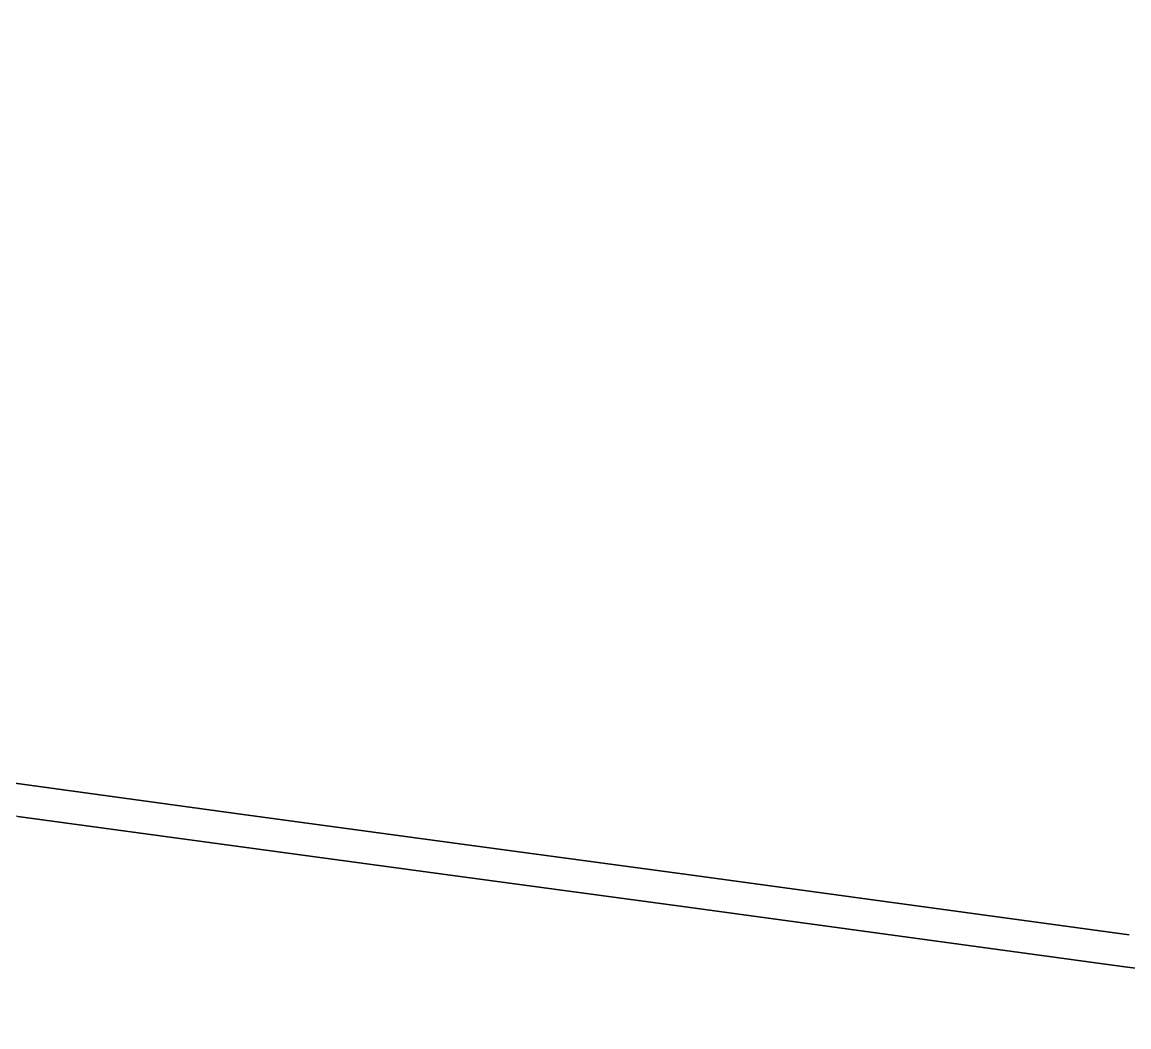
# Model space of a CAD drawing. Extents: x 284875 to 293742, y -1591 to 2062.
# Drawn here: x 286151 to 286719, y 938 to 1454 of the extents above; entities that cross this region are included whole.
import ezdxf

# ---------------------------------------------------------------- set-up
doc = ezdxf.new("R2010")
doc.units = 0

# ---------------------------------------------------------------- blocks, each defined once
blk = doc.blocks.new('FB03C-PL251-CPLATE')
at = {"layer": '2073', "color": 125}
for points, invisible_edges in [([(286264.094, 1438.1069, 10005.6318), (286264.0566, 1479.2423, 9879.2152), (286037.1026, 1492.9486, 9924.1428), (286264.094, 1438.1069, 10005.6318)], 15), ([(286264.094, 1438.1069, 10005.6318), (286037.1026, 1492.9486, 9924.1428), (286150.6052, 1452.2403, 10005.6072), (286264.094, 1438.1069, 10005.6318)], 15), ([(286264.0566, 1479.2423, 9879.2152), (286264.094, 1438.1069, 10005.6318), (286492.0472, 1455.7651, 9866.542), (286264.0566, 1479.2423, 9879.2152)], 15), ([(286262, 1421.1394, 10000), (286035, 1475.923, 9918.6924), (286262, 1462.203, 9873.79), (286262, 1421.1394, 10000)], 15), ([(286262, 1421.1394, 10000), (286148.5, 1435.266, 10000), (286035, 1475.923, 9918.6924), (286262, 1421.1394, 10000)], 15), ([(286262, 1462.203, 9873.79), (286490, 1473.6648, 9750), (286490, 1438.749, 9861.041), (286262, 1462.203, 9873.79)], 15), ([(286717, 1446.6753, 9750), (286490, 1438.749, 9861.041), (286490, 1473.6648, 9750), (286717, 1446.6753, 9750)], 15), ([(286490, 1473.6648, 9750), (286717, 1470.959, 9670.3467), (286717, 1446.6753, 9750), (286490, 1473.6648, 9750)], 15), ([(286946.9901, 1472.8192, 9637.5126), (286719.0225, 1463.7558, 9755.3071), (286833.0316, 1450.2019, 9755.3384), (286946.9901, 1472.8192, 9637.5126)], 15), ([(286945, 1455.682, 9632.3789), (286717, 1446.6753, 9750), (286717, 1470.959, 9670.3467), (286945, 1455.682, 9632.3789)], 15), ([(286262, 1462.203, 9873.79), (286490, 1438.749, 9861.041), (286262, 1421.1394, 10000), (286262, 1462.203, 9873.79)], 15), ([(286492.0472, 1455.7651, 9866.542), (286719.0406, 1427.6328, 9868.6095), (286719.0225, 1463.7558, 9755.3071), (286492.0472, 1455.7651, 9866.542)], 15), ([(286833.0316, 1450.2019, 9755.3384), (286719.0225, 1463.7558, 9755.3071), (286719.0406, 1427.6328, 9868.6095), (286833.0316, 1450.2019, 9755.3384)], 15), ([(286264.094, 1438.1069, 10005.6318), (286378.0822, 1423.9221, 10005.6718), (286492.0472, 1455.7651, 9866.542), (286264.094, 1438.1069, 10005.6318)], 15), ([(286378.0822, 1423.9221, 10005.6718), (286492.0745, 1409.8332, 10005.7118), (286492.0472, 1455.7651, 9866.542), (286378.0822, 1423.9221, 10005.6718)], 15), ([(286492.0472, 1455.7651, 9866.542), (286492.0745, 1409.8332, 10005.7118), (286719.0406, 1427.6328, 9868.6095), (286492.0472, 1455.7651, 9866.542)], 15), ([(286945, 1455.682, 9632.3789), (286831, 1433.1322, 9750), (286717, 1446.6753, 9750), (286945, 1455.682, 9632.3789)], 15), ([(286264.094, 1438.1069, 10005.6318), (286150.6052, 1452.2403, 10005.6072), (286037.1376, 1424.905, 10129.7676), (286264.094, 1438.1069, 10005.6318)], 15), ([(286947.0222, 1436.6279, 9755.3697), (286833.0316, 1450.2019, 9755.3384), (286719.0406, 1427.6328, 9868.6095), (286947.0222, 1436.6279, 9755.3697)], 15), ([(286490, 1438.749, 9861.041), (286717, 1446.6753, 9750), (286717, 1410.635, 9863.0498), (286490, 1438.749, 9861.041)], 15), ([(286831, 1433.1322, 9750), (286717, 1410.635, 9863.0498), (286717, 1446.6753, 9750), (286831, 1433.1322, 9750)], 15), ([(286037.1376, 1424.905, 10129.7676), (286264.117, 1396.3882, 10128.9944), (286264.094, 1438.1069, 10005.6318), (286037.1376, 1424.905, 10129.7676)], 15), ([(286262, 1421.1394, 10000), (286490, 1438.749, 9861.041), (286376, 1406.9664, 10000), (286262, 1421.1394, 10000)], 15), ([(286378.0822, 1423.9221, 10005.6718), (286264.094, 1438.1069, 10005.6318), (286264.117, 1396.3882, 10128.9944), (286378.0822, 1423.9221, 10005.6718)], 15), ([(286376, 1406.9664, 10000), (286490, 1438.749, 9861.041), (286490, 1392.89, 10000), (286376, 1406.9664, 10000)], 15), ([(286490, 1438.749, 9861.041), (286717, 1410.635, 9863.0498), (286490, 1392.89, 10000), (286490, 1438.749, 9861.041)], 15), ([(286262, 1421.1394, 10000), (286035, 1407.9919, 10123.9902), (286148.5, 1435.266, 10000), (286262, 1421.1394, 10000)], 15), ([(286945, 1419.5669, 9750), (286717, 1410.635, 9863.0498), (286831, 1433.1322, 9750), (286945, 1419.5669, 9750)], 15), ([(286719.0406, 1427.6328, 9868.6095), (286947.0345, 1399.0586, 9871.8614), (286947.0222, 1436.6279, 9755.3697), (286719.0406, 1427.6328, 9868.6095)], 15), ([(286492.0745, 1409.8332, 10005.7118), (286605.5673, 1395.8452, 10005.7382), (286719.0406, 1427.6328, 9868.6095), (286492.0745, 1409.8332, 10005.7118)], 15), ([(286605.5673, 1395.8452, 10005.7382), (286719.0621, 1381.8842, 10005.7646), (286719.0406, 1427.6328, 9868.6095), (286605.5673, 1395.8452, 10005.7382)], 15), ([(286719.0406, 1427.6328, 9868.6095), (286719.0621, 1381.8842, 10005.7646), (286947.0345, 1399.0586, 9871.8614), (286719.0406, 1427.6328, 9868.6095)], 15), ([(286035, 1407.9919, 10123.9902), (286262, 1421.1394, 10000), (286262, 1379.49, 10123.166), (286035, 1407.9919, 10123.9902)], 15), ([(286037.1376, 1424.905, 10129.7676), (286037.159, 1381.0124, 10255.9675), (286264.117, 1396.3882, 10128.9944), (286037.1376, 1424.905, 10129.7676)], 15), ([(286376, 1406.9664, 10000), (286262, 1379.49, 10123.166), (286262, 1421.1394, 10000), (286376, 1406.9664, 10000)], 15), ([(286492.0745, 1409.8332, 10005.7118), (286378.0822, 1423.9221, 10005.6718), (286264.117, 1396.3882, 10128.9944), (286492.0745, 1409.8332, 10005.7118)], 15), ([(286717, 1410.635, 9863.0498), (286945, 1419.5669, 9750), (286945, 1382.076, 9866.2529), (286717, 1410.635, 9863.0498)], 15), ([(286492.1004, 1365.4966, 10135.1146), (286492.0745, 1409.8332, 10005.7118), (286264.117, 1396.3882, 10128.9944), (286492.1004, 1365.4966, 10135.1146)], 15), ([(286490, 1392.89, 10000), (286717, 1410.635, 9863.0498), (286603.5, 1378.91, 10000), (286490, 1392.89, 10000)], 15), ([(286605.5673, 1395.8452, 10005.7382), (286492.0745, 1409.8332, 10005.7118), (286492.1004, 1365.4966, 10135.1146), (286605.5673, 1395.8452, 10005.7382)], 15), ([(286603.5, 1378.91, 10000), (286717, 1410.635, 9863.0498), (286717, 1364.9574, 10000), (286603.5, 1378.91, 10000)], 15), ([(286717, 1410.635, 9863.0498), (286945, 1382.076, 9866.2529), (286717, 1364.9574, 10000), (286717, 1410.635, 9863.0498)], 15), ([(286035, 1407.9919, 10123.9902), (286262, 1379.49, 10123.166), (286035, 1364.1682, 10250), (286035, 1407.9919, 10123.9902)], 15), ([(286490, 1392.89, 10000), (286262, 1379.49, 10123.166), (286376, 1406.9664, 10000), (286490, 1392.89, 10000)], 15), ([(286719.0621, 1381.8842, 10005.7646), (286832.9642, 1367.9275, 10005.7844), (286947.0345, 1399.0586, 9871.8614), (286719.0621, 1381.8842, 10005.7646)], 15), ([(286037.159, 1381.0124, 10255.9675), (286150.6498, 1366.3735, 10255.9929), (286264.117, 1396.3882, 10128.9944), (286037.159, 1381.0124, 10255.9675)], 15), ([(286150.6498, 1366.3735, 10255.9929), (286264.1405, 1351.7822, 10256.0183), (286264.117, 1396.3882, 10128.9944), (286150.6498, 1366.3735, 10255.9929)], 15), ([(286490, 1348.614, 10129.2354), (286262, 1379.49, 10123.166), (286490, 1392.89, 10000), (286490, 1348.614, 10129.2354)], 15), ([(286492.1004, 1365.4966, 10135.1146), (286264.117, 1396.3882, 10128.9944), (286264.1405, 1351.7822, 10256.0183), (286492.1004, 1365.4966, 10135.1146)], 15), ([(286603.5, 1378.91, 10000), (286490, 1348.614, 10129.2354), (286490, 1392.89, 10000), (286603.5, 1378.91, 10000)], 15), ([(286719.0621, 1381.8842, 10005.7646), (286605.5673, 1395.8452, 10005.7382), (286492.1004, 1365.4966, 10135.1146), (286719.0621, 1381.8842, 10005.7646)], 15), ([(286719.0848, 1337.4551, 10134.1575), (286719.0621, 1381.8842, 10005.7646), (286492.1004, 1365.4966, 10135.1146), (286719.0848, 1337.4551, 10134.1575)], 15), ([(286717, 1364.9574, 10000), (286945, 1382.076, 9866.2529), (286830.9375, 1351.0032, 10000), (286717, 1364.9574, 10000)], 15), ([(286832.9642, 1367.9275, 10005.7844), (286719.0621, 1381.8842, 10005.7646), (286719.0848, 1337.4551, 10134.1575), (286832.9642, 1367.9275, 10005.7844)], 15), ([(286035, 1364.1682, 10250), (286262, 1379.49, 10123.166), (286148.5, 1349.5371, 10250), (286035, 1364.1682, 10250)], 15), ([(286148.5, 1349.5371, 10250), (286262, 1379.49, 10123.166), (286262, 1334.9537, 10250), (286148.5, 1349.5371, 10250)], 15), ([(286490, 1348.614, 10129.2354), (286262, 1334.9537, 10250), (286262, 1379.49, 10123.166), (286490, 1348.614, 10129.2354)], 15), ([(286717, 1364.9574, 10000), (286490, 1348.614, 10129.2354), (286603.5, 1378.91, 10000), (286717, 1364.9574, 10000)], 15), ([(286264.1405, 1351.7822, 10256.0183), (286150.6498, 1366.3735, 10255.9929), (286037.1758, 1336.7556, 10378.8), (286264.1405, 1351.7822, 10256.0183)], 15), ([(286492.1004, 1365.4966, 10135.1146), (286264.1405, 1351.7822, 10256.0183), (286378.191, 1337.175, 10256.0398), (286492.1004, 1365.4966, 10135.1146)], 15), ([(286378.191, 1337.175, 10256.0398), (286492.1245, 1322.641, 10256.0612), (286492.1004, 1365.4966, 10135.1146), (286378.191, 1337.175, 10256.0398)], 15), ([(286717, 1320.589, 10128.2256), (286490, 1348.614, 10129.2354), (286717, 1364.9574, 10000), (286717, 1320.589, 10128.2256)], 15), ([(286719.0848, 1337.4551, 10134.1575), (286492.1004, 1365.4966, 10135.1146), (286492.1245, 1322.641, 10256.0612), (286719.0848, 1337.4551, 10134.1575)], 15), ([(286830.9375, 1351.0032, 10000), (286717, 1320.589, 10128.2256), (286717, 1364.9574, 10000), (286830.9375, 1351.0032, 10000)], 15), ([(286947.0483, 1353.9772, 10005.8042), (286832.9642, 1367.9275, 10005.7844), (286719.0848, 1337.4551, 10134.1575), (286947.0483, 1353.9772, 10005.8042)], 15), ([(286719.0848, 1337.4551, 10134.1575), (286947.0683, 1309.8688, 10132.1458), (286947.0483, 1353.9772, 10005.8042), (286719.0848, 1337.4551, 10134.1575)], 15), ([(286262, 1334.9537, 10250), (286035, 1319.9771, 10372.6563), (286148.5, 1349.5371, 10250), (286262, 1334.9537, 10250)], 15), ([(286264.1575, 1307.8659, 10376.9122), (286264.1405, 1351.7822, 10256.0183), (286037.1758, 1336.7556, 10378.8), (286264.1575, 1307.8659, 10376.9122)], 15), ([(286490, 1348.614, 10129.2354), (286376.0313, 1320.3567, 10250), (286262, 1334.9537, 10250), (286490, 1348.614, 10129.2354)], 15), ([(286378.191, 1337.175, 10256.0398), (286264.1405, 1351.7822, 10256.0183), (286264.1575, 1307.8659, 10376.9122), (286378.191, 1337.175, 10256.0398)], 15), ([(286376.0313, 1320.3567, 10250), (286490, 1348.614, 10129.2354), (286490, 1305.8259, 10250), (286376.0313, 1320.3567, 10250)], 15), ([(286717, 1320.589, 10128.2256), (286490, 1305.8259, 10250), (286490, 1348.614, 10129.2354), (286717, 1320.589, 10128.2256)], 15), ([(286945, 1337.0623, 10000), (286717, 1320.589, 10128.2256), (286830.9375, 1351.0032, 10000), (286945, 1337.0623, 10000)], 15), ([(286264.1575, 1307.8659, 10376.9122), (286037.1758, 1336.7556, 10378.8), (286037.1931, 1289.3226, 10506.3152), (286264.1575, 1307.8659, 10376.9122)], 15), ([(286492.1245, 1322.641, 10256.0612), (286378.191, 1337.175, 10256.0398), (286264.1575, 1307.8659, 10376.9122), (286492.1245, 1322.641, 10256.0612)], 15), ([(286719.0848, 1337.4551, 10134.1575), (286492.1245, 1322.641, 10256.0612), (286605.5558, 1308.2086, 10256.0856), (286719.0848, 1337.4551, 10134.1575)], 15), ([(286605.5558, 1308.2086, 10256.0856), (286719.1061, 1293.838, 10256.11), (286719.0848, 1337.4551, 10134.1575), (286605.5558, 1308.2086, 10256.0856)], 15), ([(286717, 1320.589, 10128.2256), (286945, 1337.0623, 10000), (286945, 1293.0179, 10126.165), (286717, 1320.589, 10128.2256)], 15), ([(286719.0848, 1337.4551, 10134.1575), (286719.1061, 1293.838, 10256.11), (286947.0683, 1309.8688, 10132.1458), (286719.0848, 1337.4551, 10134.1575)], 15), ([(286262, 1291.1, 10370.7275), (286035, 1319.9771, 10372.6563), (286262, 1334.9537, 10250), (286262, 1291.1, 10370.7275)], 15), ([(286376.0313, 1320.3567, 10250), (286262, 1291.1, 10370.7275), (286262, 1334.9537, 10250), (286376.0313, 1320.3567, 10250)], 15), ([(286262, 1291.1, 10370.7275), (286035, 1272.6101, 10500), (286035, 1319.9771, 10372.6563), (286262, 1291.1, 10370.7275)], 15), ([(286490, 1305.8259, 10250), (286262, 1291.1, 10370.7275), (286376.0313, 1320.3567, 10250), (286490, 1305.8259, 10250)], 15), ([(286264.1575, 1307.8659, 10376.9122), (286492.1412, 1279.9361, 10372.747), (286492.1245, 1322.641, 10256.0612), (286264.1575, 1307.8659, 10376.9122)], 15), ([(286717, 1320.589, 10128.2256), (286603.4688, 1291.3976, 10250), (286490, 1305.8259, 10250), (286717, 1320.589, 10128.2256)], 15), ([(286605.5558, 1308.2086, 10256.0856), (286492.1245, 1322.641, 10256.0612), (286492.1412, 1279.9361, 10372.747), (286605.5558, 1308.2086, 10256.0856)], 15), ([(286603.4688, 1291.3976, 10250), (286717, 1320.589, 10128.2256), (286717, 1277.0382, 10250), (286603.4688, 1291.3976, 10250)], 15), ([(286717, 1320.589, 10128.2256), (286945, 1293.0179, 10126.165), (286717, 1277.0382, 10250), (286717, 1320.589, 10128.2256)], 15), ([(286264.1575, 1307.8659, 10376.9122), (286037.1931, 1289.3226, 10506.3152), (286150.7144, 1274.3365, 10506.3309), (286264.1575, 1307.8659, 10376.9122)], 15), ([(286150.7144, 1274.3365, 10506.3309), (286264.1755, 1259.3969, 10506.3465), (286264.1575, 1307.8659, 10376.9122), (286150.7144, 1274.3365, 10506.3309)], 15), ([(286264.1575, 1307.8659, 10376.9122), (286264.1755, 1259.3969, 10506.3465), (286492.1412, 1279.9361, 10372.747), (286264.1575, 1307.8659, 10376.9122)], 15), ([(286719.1061, 1293.838, 10256.11), (286605.5558, 1308.2086, 10256.0856), (286492.1412, 1279.9361, 10372.747), (286719.1061, 1293.838, 10256.11)], 15), ([(286719.1061, 1293.838, 10256.11), (286833.097, 1279.4368, 10256.1334), (286947.0683, 1309.8688, 10132.1458), (286719.1061, 1293.838, 10256.11)], 15), ([(286262, 1291.1, 10370.7275), (286490, 1305.8259, 10250), (286490, 1263.184, 10366.5195), (286262, 1291.1, 10370.7275)], 15), ([(286603.4688, 1291.3976, 10250), (286490, 1263.184, 10366.5195), (286490, 1305.8259, 10250), (286603.4688, 1291.3976, 10250)], 15), ([(286262, 1291.1, 10370.7275), (286148.5, 1257.6327, 10500), (286035, 1272.6101, 10500), (286262, 1291.1, 10370.7275)], 15), ([(286148.5, 1257.6327, 10500), (286262, 1291.1, 10370.7275), (286262, 1242.694, 10500), (286148.5, 1257.6327, 10500)], 15), ([(286262, 1291.1, 10370.7275), (286490, 1263.184, 10366.5195), (286262, 1242.694, 10500), (286262, 1291.1, 10370.7275)], 15), ([(286717, 1277.0382, 10250), (286490, 1263.184, 10366.5195), (286603.4688, 1291.3976, 10250), (286717, 1277.0382, 10250)], 15), ([(286492.1412, 1279.9361, 10372.747), (286719.1091, 1251.2326, 10371.5991), (286719.1061, 1293.838, 10256.11), (286492.1412, 1279.9361, 10372.747)], 15), ([(286717, 1277.0382, 10250), (286945, 1293.0179, 10126.165), (286831, 1262.6444, 10250), (286717, 1277.0382, 10250)], 15), ([(286833.097, 1279.4368, 10256.1334), (286719.1061, 1293.838, 10256.11), (286719.1091, 1251.2326, 10371.5991), (286833.097, 1279.4368, 10256.1334)], 15), ([(286264.1755, 1259.3969, 10506.3465), (286378.1669, 1244.443, 10506.3602), (286492.1412, 1279.9361, 10372.747), (286264.1755, 1259.3969, 10506.3465)], 15), ([(286378.1669, 1244.443, 10506.3602), (286492.1602, 1229.5604, 10506.3738), (286492.1412, 1279.9361, 10372.747), (286378.1669, 1244.443, 10506.3602)], 15), ([(286492.1412, 1279.9361, 10372.747), (286492.1602, 1229.5604, 10506.3738), (286719.1091, 1251.2326, 10371.5991), (286492.1412, 1279.9361, 10372.747)], 15), ([(286947.0879, 1265.1194, 10256.1568), (286833.097, 1279.4368, 10256.1334), (286719.1091, 1251.2326, 10371.5991), (286947.0879, 1265.1194, 10256.1568)], 15), ([(286264.1755, 1259.3969, 10506.3465), (286150.7144, 1274.3365, 10506.3309), (286037.1987, 1240.9187, 10632.4319), (286264.1755, 1259.3969, 10506.3465)], 15), ([(286490, 1263.184, 10366.5195), (286717, 1277.0382, 10250), (286717, 1234.4919, 10365.3301), (286490, 1263.184, 10366.5195)], 15), ([(286831, 1262.6444, 10250), (286717, 1234.4919, 10365.3301), (286717, 1277.0382, 10250), (286831, 1262.6444, 10250)], 15), ([(286262, 1242.694, 10500), (286490, 1263.184, 10366.5195), (286376, 1227.7441, 10500), (286262, 1242.694, 10500)], 15), ([(286376, 1227.7441, 10500), (286490, 1263.184, 10366.5195), (286490, 1212.8658, 10500), (286376, 1227.7441, 10500)], 15), ([(286490, 1263.184, 10366.5195), (286717, 1234.4919, 10365.3301), (286490, 1212.8658, 10500), (286490, 1263.184, 10366.5195)], 15), ([(286945, 1248.3345, 10250), (286717, 1234.4919, 10365.3301), (286831, 1262.6444, 10250), (286945, 1248.3345, 10250)], 15), ([(286719.1091, 1251.2326, 10371.5991), (286947.105, 1221.8174, 10372.6023), (286947.0879, 1265.1194, 10256.1568), (286719.1091, 1251.2326, 10371.5991)], 15), ([(286262, 1242.694, 10500), (286035, 1224.272, 10625.9473), (286148.5, 1257.6327, 10500), (286262, 1242.694, 10500)], 15), ([(286264.1772, 1208.9722, 10637.1597), (286264.1755, 1259.3969, 10506.3465), (286037.1987, 1240.9187, 10632.4319), (286264.1772, 1208.9722, 10637.1597)], 15), ([(286378.1669, 1244.443, 10506.3602), (286264.1755, 1259.3969, 10506.3465), (286264.1772, 1208.9722, 10637.1597), (286378.1669, 1244.443, 10506.3602)], 15), ([(286492.1602, 1229.5604, 10506.3738), (286605.6201, 1214.7624, 10506.3911), (286719.1091, 1251.2326, 10371.5991), (286492.1602, 1229.5604, 10506.3738)], 15), ([(286605.6201, 1214.7624, 10506.3911), (286719.1124, 1200.0705, 10506.4083), (286719.1091, 1251.2326, 10371.5991), (286605.6201, 1214.7624, 10506.3911)], 15), ([(286719.1091, 1251.2326, 10371.5991), (286719.1124, 1200.0705, 10506.4083), (286947.105, 1221.8174, 10372.6023), (286719.1091, 1251.2326, 10371.5991)], 15), ([(286717, 1234.4919, 10365.3301), (286945, 1248.3345, 10250), (286945, 1205.092, 10366.291), (286717, 1234.4919, 10365.3301)], 15), ([(286262, 1192.3311, 10630.6533), (286035, 1224.272, 10625.9473), (286262, 1242.694, 10500), (286262, 1192.3311, 10630.6533)], 15), ([(286264.1772, 1208.9722, 10637.1597), (286037.1987, 1240.9187, 10632.4319), (286037.204, 1191.8131, 10756.6535), (286264.1772, 1208.9722, 10637.1597)], 15), ([(286376, 1227.7441, 10500), (286262, 1192.3311, 10630.6533), (286262, 1242.694, 10500), (286376, 1227.7441, 10500)], 15), ([(286492.1602, 1229.5604, 10506.3738), (286378.1669, 1244.443, 10506.3602), (286264.1772, 1208.9722, 10637.1597), (286492.1602, 1229.5604, 10506.3738)], 15), ([(286490, 1212.8658, 10500), (286717, 1234.4919, 10365.3301), (286603.4688, 1198.0734, 10500), (286490, 1212.8658, 10500)], 15), ([(286603.4688, 1198.0734, 10500), (286717, 1234.4919, 10365.3301), (286717, 1183.3831, 10500), (286603.4688, 1198.0734, 10500)], 15), ([(286717, 1234.4919, 10365.3301), (286945, 1205.092, 10366.291), (286717, 1183.3831, 10500), (286717, 1234.4919, 10365.3301)], 15), ([(286492.1671, 1176.6638, 10642.9965), (286492.1602, 1229.5604, 10506.3738), (286264.1772, 1208.9722, 10637.1597), (286492.1671, 1176.6638, 10642.9965)], 15), ([(286605.6201, 1214.7624, 10506.3911), (286492.1602, 1229.5604, 10506.3738), (286492.1671, 1176.6638, 10642.9965), (286605.6201, 1214.7624, 10506.3911)], 15), ([(286262, 1192.3311, 10630.6533), (286035, 1175.2338, 10750), (286035, 1224.272, 10625.9473), (286262, 1192.3311, 10630.6533)], 15), ([(286490, 1212.8658, 10500), (286262, 1192.3311, 10630.6533), (286376, 1227.7441, 10500), (286490, 1212.8658, 10500)], 15), ([(286719.1124, 1200.0705, 10506.4083), (286833.1023, 1185.2945, 10506.4281), (286947.105, 1221.8174, 10372.6023), (286719.1124, 1200.0705, 10506.4083)], 15), ([(286490, 1160.032, 10636.4629), (286262, 1192.3311, 10630.6533), (286490, 1212.8658, 10500), (286490, 1160.032, 10636.4629)], 15), ([(286603.4688, 1198.0734, 10500), (286490, 1160.032, 10636.4629), (286490, 1212.8658, 10500), (286603.4688, 1198.0734, 10500)], 15), ([(286719.1124, 1200.0705, 10506.4083), (286605.6201, 1214.7624, 10506.3911), (286492.1671, 1176.6638, 10642.9965), (286719.1124, 1200.0705, 10506.4083)], 15), ([(286264.1772, 1208.9722, 10637.1597), (286037.204, 1191.8131, 10756.6535), (286150.6933, 1176.6135, 10756.6682), (286264.1772, 1208.9722, 10637.1597)], 15), ([(286150.6933, 1176.6135, 10756.6682), (286264.1786, 1161.4948, 10756.6829), (286264.1772, 1208.9722, 10637.1597), (286150.6933, 1176.6135, 10756.6682)], 15), ([(286492.1671, 1176.6638, 10642.9965), (286264.1772, 1208.9722, 10637.1597), (286264.1786, 1161.4948, 10756.6829), (286492.1671, 1176.6638, 10642.9965)], 15), ([(286717, 1183.3831, 10500), (286945, 1205.092, 10366.291), (286830.9688, 1168.6173, 10500), (286717, 1183.3831, 10500)], 15), ([(286719.1428, 1145.4817, 10646.6569), (286719.1124, 1200.0705, 10506.4083), (286492.1671, 1176.6638, 10642.9965), (286719.1428, 1145.4817, 10646.6569)], 15), ([(286833.1023, 1185.2945, 10506.4281), (286719.1124, 1200.0705, 10506.4083), (286719.1428, 1145.4817, 10646.6569), (286833.1023, 1185.2945, 10506.4281)], 15), ([(286717, 1183.3831, 10500), (286490, 1160.032, 10636.4629), (286603.4688, 1198.0734, 10500), (286717, 1183.3831, 10500)], 15), ([(286262, 1192.3311, 10630.6533), (286148.5, 1160.0387, 10750), (286035, 1175.2338, 10750), (286262, 1192.3311, 10630.6533)], 15), ([(286148.5, 1160.0387, 10750), (286262, 1192.3311, 10630.6533), (286262, 1144.924, 10750), (286148.5, 1160.0387, 10750)], 15), ([(286490, 1160.032, 10636.4629), (286262, 1144.924, 10750), (286262, 1192.3311, 10630.6533), (286490, 1160.032, 10636.4629)], 15), ([(286717, 1128.86, 10640.0898), (286490, 1160.032, 10636.4629), (286717, 1183.3831, 10500), (286717, 1128.86, 10640.0898)], 15), ([(286830.9688, 1168.6173, 10500), (286717, 1128.86, 10640.0898), (286717, 1183.3831, 10500), (286830.9688, 1168.6173, 10500)], 15), ([(286264.1786, 1161.4948, 10756.6829), (286150.6933, 1176.6135, 10756.6682), (286037.2334, 1142.1354, 10878.7551), (286264.1786, 1161.4948, 10756.6829)], 15), ([(286264.1786, 1161.4948, 10756.6829), (286492.1727, 1131.2635, 10756.7192), (286492.1671, 1176.6638, 10642.9965), (286264.1786, 1161.4948, 10756.6829)], 15), ([(286719.1428, 1145.4817, 10646.6569), (286492.1671, 1176.6638, 10642.9965), (286492.1727, 1131.2635, 10756.7192), (286719.1428, 1145.4817, 10646.6569)], 15), ([(286945, 1153.9716, 10500), (286717, 1128.86, 10640.0898), (286830.9688, 1168.6173, 10500), (286945, 1153.9716, 10500)], 15), ([(286262, 1144.924, 10750), (286035, 1125.624, 10871.9443), (286148.5, 1160.0387, 10750), (286262, 1144.924, 10750)], 15), ([(286037.2334, 1142.1354, 10878.7551), (286264.1964, 1114.23, 10872.1599), (286264.1786, 1161.4948, 10756.6829), (286037.2334, 1142.1354, 10878.7551)], 15), ([(286262, 1144.924, 10750), (286490, 1160.032, 10636.4629), (286490, 1114.7065, 10750), (286262, 1144.924, 10750)], 15), ([(286492.1727, 1131.2635, 10756.7192), (286264.1786, 1161.4948, 10756.6829), (286264.1964, 1114.23, 10872.1599), (286492.1727, 1131.2635, 10756.7192)], 15), ([(286717, 1128.86, 10640.0898), (286490, 1114.7065, 10750), (286490, 1160.032, 10636.4629), (286717, 1128.86, 10640.0898)], 15), ([(286945, 1099.183, 10639.8096), (286717, 1128.86, 10640.0898), (286945, 1153.9716, 10500), (286945, 1099.183, 10639.8096)], 15), ([(286035, 1125.624, 10871.9443), (286262, 1144.924, 10750), (286262, 1097.73, 10865.3096), (286035, 1125.624, 10871.9443)], 15), ([(286490, 1114.7065, 10750), (286262, 1097.73, 10865.3096), (286262, 1144.924, 10750), (286490, 1114.7065, 10750)], 15), ([(286492.1727, 1131.2635, 10756.7192), (286719.1665, 1101.2326, 10756.7611), (286719.1428, 1145.4817, 10646.6569), (286492.1727, 1131.2635, 10756.7192)], 15), ([(286037.2334, 1142.1354, 10878.7551), (286037.2641, 1088.5069, 11006.9639), (286264.1964, 1114.23, 10872.1599), (286037.2334, 1142.1354, 10878.7551)], 15), ([(286264.1964, 1114.23, 10872.1599), (286492.1978, 1087.5083, 10862.9309), (286492.1727, 1131.2635, 10756.7192), (286264.1964, 1114.23, 10872.1599)], 15), ([(286719.1665, 1101.2326, 10756.7611), (286492.1727, 1131.2635, 10756.7192), (286492.1978, 1087.5083, 10862.9309), (286719.1665, 1101.2326, 10756.7611)], 15), ([(286035, 1125.624, 10871.9443), (286262, 1097.73, 10865.3096), (286035, 1072.0637, 11000), (286035, 1125.624, 10871.9443)], 15), ([(286490, 1114.7065, 10750), (286717, 1128.86, 10640.0898), (286717, 1084.6919, 10750), (286490, 1114.7065, 10750)], 15), ([(286945, 1099.183, 10639.8096), (286717, 1084.6919, 10750), (286717, 1128.86, 10640.0898), (286945, 1099.183, 10639.8096)], 15), ([(286037.2641, 1088.5069, 11006.9639), (286150.6946, 1072.9504, 11006.9793), (286264.1964, 1114.23, 10872.1599), (286037.2641, 1088.5069, 11006.9639)], 15), ([(286150.6946, 1072.9504, 11006.9793), (286264.2171, 1057.5152, 11006.9947), (286264.1964, 1114.23, 10872.1599), (286150.6946, 1072.9504, 11006.9793)], 15), ([(286262, 1097.73, 10865.3096), (286490, 1114.7065, 10750), (286490, 1071.025, 10856.041), (286262, 1097.73, 10865.3096)], 15), ([(286264.1964, 1114.23, 10872.1599), (286264.2171, 1057.5152, 11006.9947), (286492.1978, 1087.5083, 10862.9309), (286264.1964, 1114.23, 10872.1599)], 15), ([(286717, 1084.6919, 10750), (286490, 1071.025, 10856.041), (286490, 1114.7065, 10750), (286717, 1084.6919, 10750)], 15), ([(286035, 1072.0637, 11000), (286262, 1097.73, 10865.3096), (286148.4688, 1056.5085, 11000), (286035, 1072.0637, 11000)], 15), ([(286148.4688, 1056.5085, 11000), (286262, 1097.73, 10865.3096), (286262, 1041.0787, 11000), (286148.4688, 1056.5085, 11000)], 15), ([(286262, 1097.73, 10865.3096), (286490, 1071.025, 10856.041), (286262, 1041.0787, 11000), (286262, 1097.73, 10865.3096)], 15), ([(286492.1978, 1087.5083, 10862.9309), (286719.1734, 1070.3129, 10831.4932), (286719.1665, 1101.2326, 10756.7611), (286492.1978, 1087.5083, 10862.9309)], 15), ([(286717, 1084.6919, 10750), (286945, 1099.183, 10639.8096), (286945, 1054.6028, 10750), (286717, 1084.6919, 10750)], 15), ([(286264.2171, 1057.5152, 11006.9947), (286378.1774, 1041.9751, 11007.004), (286492.1978, 1087.5083, 10862.9309), (286264.2171, 1057.5152, 11006.9947)], 15), ([(286378.1774, 1041.9751, 11007.004), (286492.2318, 1026.5778, 11007.0133), (286492.1978, 1087.5083, 10862.9309), (286378.1774, 1041.9751, 11007.004)], 15), ([(286492.1978, 1087.5083, 10862.9309), (286492.2318, 1026.5778, 11007.0133), (286719.1849, 1016.4479, 10959.2777), (286492.1978, 1087.5083, 10862.9309)], 15), ([(286492.1978, 1087.5083, 10862.9309), (286719.1849, 1016.4479, 10959.2777), (286719.1734, 1070.3129, 10831.4932), (286492.1978, 1087.5083, 10862.9309)], 15), ([(286490, 1071.025, 10856.041), (286717, 1084.6919, 10750), (286717, 1053.83, 10824.5947), (286490, 1071.025, 10856.041)], 15), ([(286945, 1054.6028, 10750), (286717, 1053.83, 10824.5947), (286717, 1084.6919, 10750), (286945, 1054.6028, 10750)], 15), ([(286037.2309, 1078.2587, 11031.0194), (286150.7225, 1062.6779, 11031.0037), (286264.2171, 1057.5152, 11006.9947), (286037.2309, 1078.2587, 11031.0194)], 6), ([(286037.2309, 1078.2587, 11031.0194), (286264.2171, 1057.5152, 11006.9947), (286150.6946, 1072.9504, 11006.9793), (286037.2309, 1078.2587, 11031.0194)], 15), ([(286148.5, 1046.246, 11024), (286150.7225, 1062.6779, 11031.0037), (286037.2309, 1078.2587, 11031.0194), (286148.5, 1046.246, 11024)], 13), ([(286262, 1041.0787, 11000), (286490, 1071.025, 10856.041), (286375.9688, 1025.5414, 11000), (286262, 1041.0787, 11000)], 15), ([(286375.9688, 1025.5414, 11000), (286490, 1071.025, 10856.041), (286490, 1010.1512, 11000), (286375.9688, 1025.5414, 11000)], 15), ([(286490, 1071.025, 10856.041), (286717, 1000, 10952.2998), (286490, 1010.1512, 11000), (286490, 1071.025, 10856.041)], 15), ([(286490, 1071.025, 10856.041), (286717, 1053.83, 10824.5947), (286717, 1000, 10952.2998), (286490, 1071.025, 10856.041)], 15), ([(286035, 1061.8237, 11024.0254), (286262, 1041.0787, 11000), (286148.5, 1046.246, 11024), (286035, 1061.8237, 11024.0254)], 11), ([(286035, 1061.8237, 11024.0254), (286148.4688, 1056.5085, 11000), (286262, 1041.0787, 11000), (286035, 1061.8237, 11024.0254)], 15), ([(286148.5, 1046.246, 11024), (286262, 1030.835, 11024.0186), (286150.7225, 1062.6779, 11031.0037), (286148.5, 1046.246, 11024)], 6), ([(286150.7225, 1062.6779, 11031.0037), (286264.2121, 1047.2642, 11031.0319), (286264.2171, 1057.5152, 11006.9947), (286150.7225, 1062.6779, 11031.0037)], 6), ([(286262, 1030.835, 11024.0186), (286264.2121, 1047.2642, 11031.0319), (286150.7225, 1062.6779, 11031.0037), (286262, 1030.835, 11024.0186)], 13), ([(286378.1774, 1041.9751, 11007.004), (286264.2171, 1057.5152, 11006.9947), (286264.2121, 1047.2642, 11031.0319), (286378.1774, 1041.9751, 11007.004)], 15), ([(286945, 1032.8, 10802.5557), (286717, 1053.83, 10824.5947), (286945, 1054.6028, 10750), (286945, 1032.8, 10802.5557)], 15), ([(286945, 1000, 10880.5596), (286717, 1053.83, 10824.5947), (286945, 1032.8, 10802.5557), (286945, 1000, 10880.5596)], 15), ([(286945, 1000, 10880.5596), (286717, 1000, 10952.2998), (286717, 1053.83, 10824.5947), (286945, 1000, 10880.5596)], 15), ([(286148.5, 1046.246, 11024), (286262, 1041.0787, 11000), (286262, 1030.835, 11024.0186), (286148.5, 1046.246, 11024)], 11), ([(286262, 1030.835, 11024.0186), (286375.7188, 1015.3657, 11024), (286264.2121, 1047.2642, 11031.0319), (286262, 1030.835, 11024.0186)], 6), ([(286492.2318, 1026.5778, 11007.0133), (286378.1774, 1041.9751, 11007.004), (286264.2121, 1047.2642, 11031.0319), (286492.2318, 1026.5778, 11007.0133)], 15), ([(286264.2121, 1047.2642, 11031.0319), (286377.9222, 1031.79, 11031.0275), (286492.2215, 1020.8657, 11020.4844), (286264.2121, 1047.2642, 11031.0319)], 6), ([(286264.2121, 1047.2642, 11031.0319), (286492.2215, 1020.8657, 11020.4844), (286492.2318, 1026.5778, 11007.0133), (286264.2121, 1047.2642, 11031.0319)], 15), ([(286375.7188, 1015.3657, 11024), (286377.9222, 1031.79, 11031.0275), (286264.2121, 1047.2642, 11031.0319), (286375.7188, 1015.3657, 11024)], 13), ([(286375.9688, 1025.5414, 11000), (286262, 1030.835, 11024.0186), (286262, 1041.0787, 11000), (286375.9688, 1025.5414, 11000)], 15), ([(286490, 1010.1512, 11000), (286262, 1030.835, 11024.0186), (286375.9688, 1025.5414, 11000), (286490, 1010.1512, 11000)], 15), ([(286262, 1030.835, 11024.0186), (286490, 1004.4449, 11013.4541), (286375.7188, 1015.3657, 11024), (286262, 1030.835, 11024.0186)], 11), ([(286262, 1030.835, 11024.0186), (286490, 1010.1512, 11000), (286490, 1004.4449, 11013.4541), (286262, 1030.835, 11024.0186)], 15), ([(286375.7188, 1015.3657, 11024), (286490, 999.9275, 11024), (286377.9222, 1031.79, 11031.0275), (286375.7188, 1015.3657, 11024)], 6), ([(286377.9222, 1031.79, 11031.0275), (286492.2134, 1016.3444, 11031.0417), (286492.2215, 1020.8657, 11020.4844), (286377.9222, 1031.79, 11031.0275)], 6), ([(286490, 999.9275, 11024), (286492.2134, 1016.3444, 11031.0417), (286377.9222, 1031.79, 11031.0275), (286490, 999.9275, 11024)], 13), ([(286605.6576, 1011.1877, 11007.0942), (286492.2318, 1026.5778, 11007.0133), (286492.2215, 1020.8657, 11020.4844), (286605.6576, 1011.1877, 11007.0942)], 15), ([(286492.2318, 1026.5778, 11007.0133), (286605.6576, 1011.1877, 11007.0942), (286719.1877, 1003.0177, 10990.7437), (286492.2318, 1026.5778, 11007.0133)], 15), ([(286492.2318, 1026.5778, 11007.0133), (286719.1877, 1003.0177, 10990.7437), (286719.1849, 1016.4479, 10959.2777), (286492.2318, 1026.5778, 11007.0133)], 15), ([(286605.6576, 1011.1877, 11007.0942), (286492.2215, 1020.8657, 11020.4844), (286492.2134, 1016.3444, 11031.0417), (286605.6576, 1011.1877, 11007.0942)], 15), ([(286375.7188, 1015.3657, 11024), (286490, 1004.4449, 11013.4541), (286490, 999.9275, 11024), (286375.7188, 1015.3657, 11024)], 11), ([(286490, 999.9275, 11024), (286717, 969.0438, 11023.9863), (286492.2134, 1016.3444, 11031.0417), (286490, 999.9275, 11024)], 6), ([(286605.6576, 1011.1877, 11007.0942), (286492.2134, 1016.3444, 11031.0417), (286719.2011, 985.4061, 11031.1579), (286605.6576, 1011.1877, 11007.0942)], 13), ([(286717, 969.0438, 11023.9863), (286719.2011, 985.4061, 11031.1579), (286492.2134, 1016.3444, 11031.0417), (286717, 969.0438, 11023.9863)], 13), ([(286490, 1010.1512, 11000), (286717, 986.601, 10983.6934), (286603.4688, 994.7901, 11000), (286490, 1010.1512, 11000)], 15), ([(286490, 1010.1512, 11000), (286717, 1000, 10952.2998), (286717, 986.601, 10983.6934), (286490, 1010.1512, 11000)], 15), ([(286603.4688, 994.7901, 11000), (286490, 1004.4449, 11013.4541), (286490, 1010.1512, 11000), (286603.4688, 994.7901, 11000)], 15), ([(286605.6576, 1011.1877, 11007.0942), (286719.1891, 995.8874, 11007.1749), (286719.1877, 1003.0177, 10990.7437), (286605.6576, 1011.1877, 11007.0942)], 15), ([(286719.2011, 985.4061, 11031.1579), (286719.1891, 995.8874, 11007.1749), (286605.6576, 1011.1877, 11007.0942), (286719.2011, 985.4061, 11031.1579)], 15), ([(286603.4688, 994.7901, 11000), (286490, 999.9275, 11024), (286490, 1004.4449, 11013.4541), (286603.4688, 994.7901, 11000)], 15), ([(286603.4688, 994.7901, 11000), (286717, 969.0438, 11023.9863), (286490, 999.9275, 11024), (286603.4688, 994.7901, 11000)], 13), ([(286603.4688, 994.7901, 11000), (286717, 986.601, 10983.6934), (286717, 979.525, 11000), (286603.4688, 994.7901, 11000)], 15), ([(286717, 969.0438, 11023.9863), (286603.4688, 994.7901, 11000), (286717, 979.525, 11000), (286717, 969.0438, 11023.9863)], 15), ([(286945, 968.144, 10955.3408), (286717, 1000, 10952.2998), (286945, 1000, 10880.5596), (286945, 968.144, 10955.3408)], 15), ([(286945, 968.144, 10955.3408), (286717, 986.601, 10983.6934), (286717, 1000, 10952.2998), (286945, 968.144, 10955.3408)], 15), ([(286945, 968.144, 10955.3408), (286717, 979.525, 11000), (286717, 986.601, 10983.6934), (286945, 968.144, 10955.3408)], 15), ([(286717, 969.0438, 11023.9863), (286945, 938.1708, 11024), (286719.2011, 985.4061, 11031.1579), (286717, 969.0438, 11023.9863)], 6), ([(286717, 979.525, 11000), (286945, 968.144, 10955.3408), (286945, 948.7393, 11000), (286717, 979.525, 11000)], 15), ([(286717, 979.525, 11000), (286945, 938.1708, 11024), (286717, 969.0438, 11023.9863), (286717, 979.525, 11000)], 13), ([(286717, 979.525, 11000), (286945, 948.7393, 11000), (286945, 938.1708, 11024), (286717, 979.525, 11000)], 15)]:
    blk.add_3dface(points, dxfattribs=dict(at, invisible_edges=invisible_edges))

msp = doc.modelspace()

# ---------------------------------------------------------------- block references
msp.add_blockref('FB03C-PL251-CPLATE', (0, 0))

doc.saveas('drawing.dxf')
